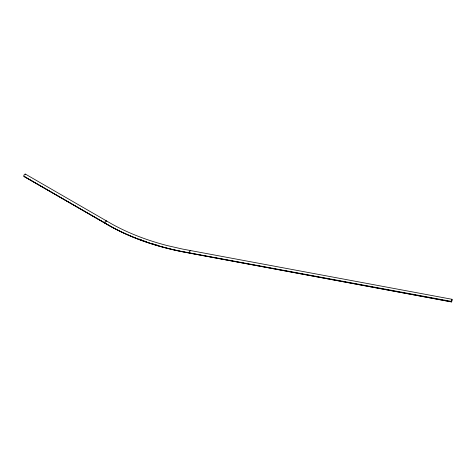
<?xml version="1.0" encoding="UTF-8"?>
<svg xmlns="http://www.w3.org/2000/svg" width="476" height="476" viewBox="0 0 476 476"><rect width="100%" height="100%" fill="white"/><g stroke="black" fill="none" stroke-linecap="round" stroke-linejoin="round"><path stroke-width="0.71" d="M190.442 250.644A1.374 0.345 -79.5 0 0 189.71 251.953L189.769 253.167L451.468 301.927L452.14 300.529A1.374 0.345 -79.4 0 0 451.831 299.41A1.374 0.345 -79.4 0 0 451.367 301.641L451.468 301.927M189.71 251.953L189.769 253.167L451.51 301.849L451.51 301.391L181.832 251.417A195.136 112.663 0 0 1 104.851 222.935L23.836 176.162A1.374 0.791 -60 0 1 24.52 174.389A1.374 0.791 -60 0 1 25.71 174.496M24.157 175.971L24.056 176.489L105.077 223.268A194.755 112.437 0 0 0 189.769 253.161M24.056 176.489L105.178 223.208A194.613 112.36 0 0 0 181.267 251.477M105.577 222.976L105.077 223.268L104.851 222.935A1.374 0.791 -60 0 1 105.666 221.06A1.374 0.791 -60 0 1 106.767 221.542M451.992 299.273L182.492 249.055L167.141 245.551C148.113 240.612 129.52 233.746 112.265 224.255L25.46 174.133M189.811 253.077A194.613 112.36 0 0 1 181.987 251.62M158.389 245.509A194.053 112.038 0 0 1 156.354 244.908M153.665 244.087A194.053 112.038 0 0 1 151.666 243.456M146.394 241.707A194.053 112.038 0 0 1 144.442 241.029M141.217 239.862A194.053 112.038 0 0 1 139.301 239.148A194.012 112.009 0 0 0 141.241 239.803"/></g></svg>
